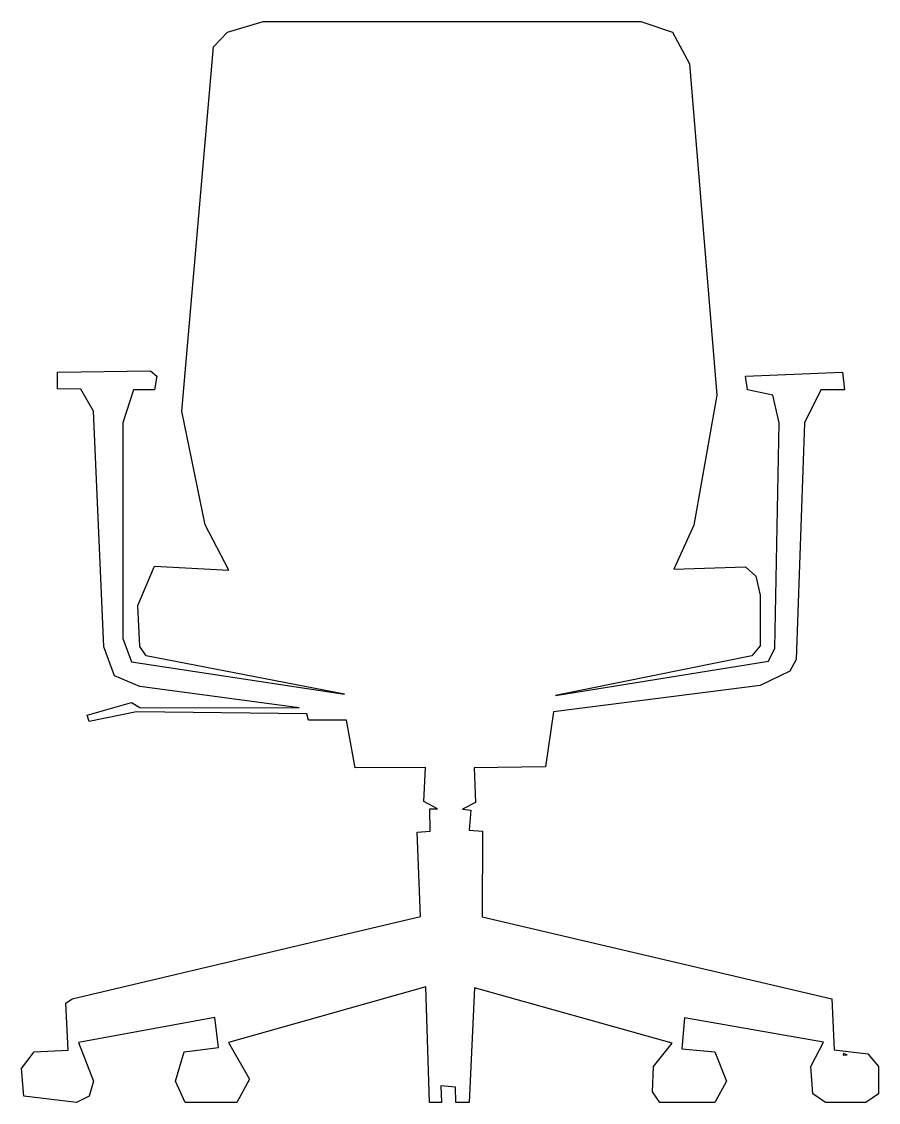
# Model space of a CAD drawing. Header units: millimetres. Extents: x -437 to 435, y 0 to 1100.
import ezdxf

# ---------------------------------------------------------------- set-up
doc = ezdxf.new("R2010")
doc.units = ezdxf.units.MM
doc.layers.add('ALMOND-DRAW-PROFILE', color=7, linetype='Continuous', lineweight=25)

msp = doc.modelspace()

# ---------------------------------------------------------------- linework, layer by layer
at = {"layer": 'ALMOND-DRAW-PROFILE'}
for points in [[(-437.21, 34.38), (-424.32, 51.56), (-389.94, 52.99), (-392.09, 100.98), (-385.64, 105.27), (-31.02, 189.06), (-34.37, 275), (-21.24, 276.13), (-21.75, 298.63), (-13.89, 298.63), (-27.8, 306.15), (-25.91, 340.81), (-97.75, 340.53), (-106.31, 388.87), (-145.02, 388.87), (-146.74, 395.57), (-320.15, 397.45), (-368.46, 387.79), (-370.61, 394.24), (-325.49, 407.13), (-316.89, 401.76), (-154.65, 401.42), (-316.89, 423.24), (-342.68, 433.98), (-353.42, 463.53), (-364.16, 703.61), (-376.84, 725.91), (-400.68, 726.17), (-400.68, 743.36), (-306.15, 744.43), (-299.71, 739.06), (-301.86, 725.1), (-323.34, 725.1), (-334.08, 691.8), (-334.08, 472.12), (-325.49, 448.49), (-108.62, 415.41), (-310.45, 454.39), (-316.89, 464.06), (-319.04, 505.69), (-301.86, 545.79), (-226.11, 541.8), (-250.29, 587.87), (-273.93, 703.61), (-241.7, 1074.22), (-227.73, 1089.26), (-191.21, 1100), (193.36, 1100), (225.59, 1089.26), (242.77, 1057.03), (270.7, 719.73), (247.07, 587.6), (226.97, 542.69), (299.71, 545.17), (310.45, 535.5), (314.75, 516.3), (314.75, 464.6), (306.15, 454.39), (106.25, 414.13), (323.34, 449.02), (329.79, 462.45), (334.08, 691.8), (327.64, 719.73), (301.86, 725.1), (299.71, 739.06), (398.54, 743.36), (400.68, 725.1), (376.34, 725.1), (359.86, 691.8), (351.27, 450.63), (344.82, 438.82), (314.75, 424.32), (104.18, 397.67), (96.14, 341.6), (23.62, 340.53), (24.98, 305.08), (11.77, 298.6), (20.28, 297.56), (18.49, 277.12), (32.09, 276.07), (31.6, 188.69), (387.79, 105.27), (389.94, 53.35), (424.32, 49.41), (435.06, 36.52), (435.06, 8.59), (422.17, 0), (381.35, 0), (368.46, 8.59), (366.31, 36.52), (379.2, 61.23), (237.82, 86.02), (234.86, 54.35), (268.55, 51.56), (280.37, 21.48), (268.55, 0), (212.7, 0), (205.18, 10.74), (206.25, 36.52), (225.09, 60.16), (23.73, 116.62), (18.53, 0), (4.83, 0), (4.54, 15.52), (-10.44, 16.98), (-9.74, 0), (-22.02, 0), (-25.79, 117.45), (-226.66, 60.87), (-205.18, 23.63), (-218.07, 0), (-270.7, 0), (-280.37, 21.48), (-271.78, 51.56), (-236.81, 55.86), (-240.62, 86.26), (-379.2, 61.02), (-364.16, 21.48), (-368.46, 6.45), (-381.35, 0), (-435.06, 6.45)], [(394.23, 728.85), (394.24, 728.86), (394.17, 728.84)], [(399.39, 49.84), (399.24, 47.98), (403.26, 48.55)]]:
    msp.add_lwpolyline(points, close=True, dxfattribs=at)

doc.saveas('drawing.dxf')
